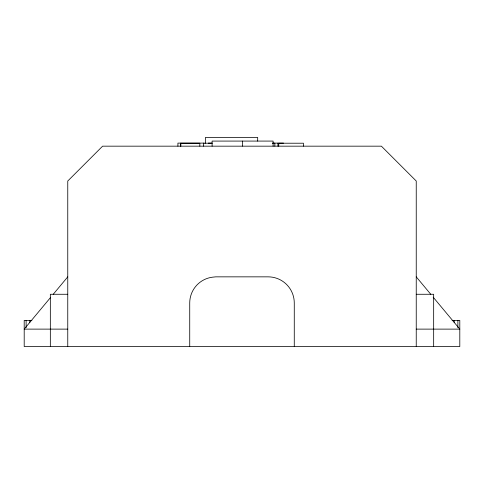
<?xml version="1.0" encoding="UTF-8"?>
<svg xmlns="http://www.w3.org/2000/svg" width="484" height="484" viewBox="0 0 484 484"><rect width="100%" height="100%" fill="white"/><g stroke="black" fill="none" stroke-linecap="round" stroke-linejoin="round"><path stroke-width="0.73" d="M50.336 297.757L24.2 329.12L67.76 329.12M53.24 294.272L67.76 276.848M204.085 143.113L177.912 143.113L177.912 146.168M208.289 143.113L211.98 143.113M272.553 143.113L283.491 143.113M203.534 143.216L212.149 143.216M272.661 143.216L274.858 143.216L274.858 146.168M67.76 294.272L50.336 294.272L50.336 346.544M416.24 294.272L433.664 294.272L433.664 346.544M31.914 320.408L24.2 320.408L24.2 346.544L459.8 346.544L459.8 320.408L452.086 320.408M416.24 329.12L459.8 329.12L433.18 297.176M416.24 276.848L430.76 294.272M457.882 320.408L457.882 327.668M454.222 320.408L454.222 322.586M416.24 346.544L416.24 181.016L381.392 146.168L102.608 146.168L67.76 181.016L67.76 346.544M303.45 146.168L303.45 143.216L278.748 143.216L278.748 146.168M294.272 346.544L294.272 302.984A26.136 26.136 0 0 0 268.136 276.848L215.737 276.848L212.343 277.199A26.009 26.009 0 0 0 189.728 302.984L189.728 346.544M277.937 143.113L277.937 146.168M273.091 146.168L273.091 141.08L212.107 141.08L212.107 146.168M257.682 141.086L257.682 137.456L205.41 137.456L205.41 143.264M242.599 141.08L242.599 146.168M203.643 143.216L203.643 146.168M199.832 146.168L199.832 143.216L180.496 143.216L180.496 146.168M180.847 143.216L180.847 146.168M29.778 320.408L29.778 322.586M26.118 320.408L26.118 327.668"/></g></svg>
